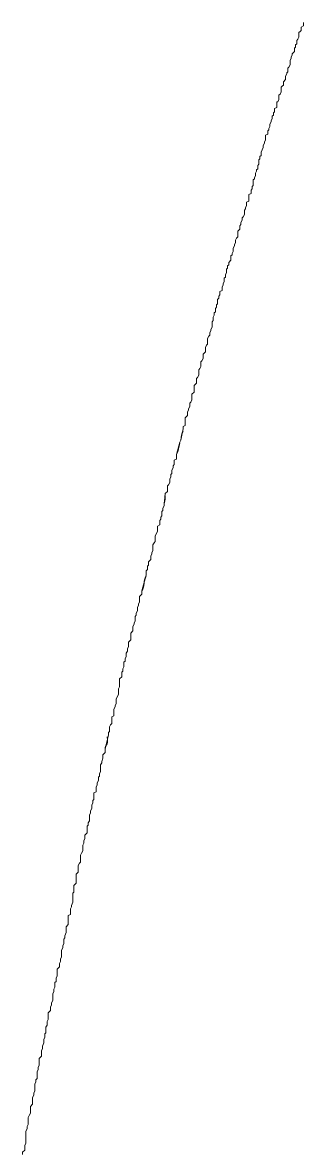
# Model space of a CAD drawing. Header units: millimetres. Extents: x 5194 to 16594, y 329 to 7592.
# Drawn here: x 10750.97 to 10756.64, y 3971.68 to 3994.46 of the extents above; entities that cross this region are included whole.
import ezdxf

# ---------------------------------------------------------------- set-up
doc = ezdxf.new("R2010")
doc.units = ezdxf.units.MM
doc.header["$MEASUREMENT"] = 0
doc.layers.add('PDF_Geometry', color=7, linetype='Continuous', true_color=0x231f20)

msp = doc.modelspace()

# ---------------------------------------------------------------- linework, layer by layer
at = {"layer": 'PDF_Geometry', "color": 0, "lineweight": 9}
for p, q in [((10756.638, 3994.395), (10756.593, 3994.373)), ((10756.593, 3994.373), (10756.593, 3994.328)), ((10756.638, 3994.463), (10756.638, 3994.44)), ((10756.638, 3994.44), (10756.638, 3994.395)), ((10756.525, 3994.125), (10756.503, 3994.103)), ((10756.548, 3994.17), (10756.525, 3994.125)), ((10756.57, 3994.283), (10756.548, 3994.26)), ((10756.548, 3994.26), (10756.548, 3994.238)), ((10756.548, 3994.238), (10756.548, 3994.193)), ((10756.548, 3994.193), (10756.548, 3994.17)), ((10756.593, 3994.305), (10756.57, 3994.283)), ((10756.593, 3994.328), (10756.593, 3994.305)), ((10756.48, 3993.968), (10756.458, 3993.945)), ((10756.458, 3993.945), (10756.458, 3993.9)), ((10756.458, 3993.9), (10756.458, 3993.878)), ((10756.503, 3994.035), (10756.48, 3994.013)), ((10756.48, 3994.013), (10756.48, 3993.968)), ((10756.503, 3994.103), (10756.503, 3994.058)), ((10756.503, 3994.058), (10756.503, 3994.035)), ((10756.39, 3993.743), (10756.368, 3993.698)), ((10756.368, 3993.698), (10756.368, 3993.676)), ((10756.368, 3993.676), (10756.368, 3993.631)), ((10756.413, 3993.811), (10756.39, 3993.766)), ((10756.39, 3993.766), (10756.39, 3993.743)), ((10756.458, 3993.878), (10756.413, 3993.833)), ((10756.413, 3993.833), (10756.413, 3993.811)), ((10756.323, 3993.473), (10756.301, 3993.451)), ((10756.301, 3993.451), (10756.301, 3993.428)), ((10756.345, 3993.563), (10756.323, 3993.541)), ((10756.323, 3993.541), (10756.323, 3993.518)), ((10756.323, 3993.518), (10756.323, 3993.473)), ((10756.368, 3993.608), (10756.345, 3993.563)), ((10756.368, 3993.631), (10756.368, 3993.608)), ((10756.233, 3993.203), (10756.211, 3993.181)), ((10756.278, 3993.316), (10756.233, 3993.271)), ((10756.233, 3993.271), (10756.233, 3993.248)), ((10756.233, 3993.248), (10756.233, 3993.203)), ((10756.301, 3993.428), (10756.278, 3993.383)), ((10756.278, 3993.383), (10756.278, 3993.361)), ((10756.278, 3993.361), (10756.278, 3993.338)), ((10756.278, 3993.338), (10756.278, 3993.316)), ((10756.166, 3993.023), (10756.143, 3993.001)), ((10756.143, 3993.001), (10756.143, 3992.956)), ((10756.188, 3993.068), (10756.166, 3993.023)), ((10756.211, 3993.181), (10756.188, 3993.158)), ((10756.188, 3993.158), (10756.188, 3993.136)), ((10756.188, 3993.136), (10756.188, 3993.091)), ((10756.188, 3993.091), (10756.188, 3993.068)), ((10756.098, 3992.754), (10756.053, 3992.731)), ((10756.121, 3992.866), (10756.098, 3992.866)), ((10756.098, 3992.866), (10756.098, 3992.821)), ((10756.098, 3992.821), (10756.098, 3992.799)), ((10756.098, 3992.799), (10756.098, 3992.754)), ((10756.143, 3992.911), (10756.121, 3992.866)), ((10756.143, 3992.956), (10756.143, 3992.933)), ((10756.143, 3992.933), (10756.143, 3992.911)), ((10756.008, 3992.529), (10755.986, 3992.484)), ((10756.031, 3992.596), (10756.008, 3992.574)), ((10756.008, 3992.574), (10756.008, 3992.529)), ((10756.053, 3992.664), (10756.031, 3992.641)), ((10756.031, 3992.641), (10756.031, 3992.596)), ((10756.053, 3992.731), (10756.053, 3992.709)), ((10756.053, 3992.709), (10756.053, 3992.664)), ((10755.941, 3992.304), (10755.918, 3992.281)), ((10755.963, 3992.371), (10755.941, 3992.326)), ((10755.941, 3992.326), (10755.941, 3992.304)), ((10755.986, 3992.461), (10755.963, 3992.416)), ((10755.963, 3992.416), (10755.963, 3992.394)), ((10755.963, 3992.394), (10755.963, 3992.371)), ((10755.986, 3992.484), (10755.986, 3992.461)), ((10755.873, 3992.101), (10755.851, 3992.056)), ((10755.918, 3992.214), (10755.873, 3992.191)), ((10755.873, 3992.191), (10755.873, 3992.146)), ((10755.873, 3992.146), (10755.873, 3992.124)), ((10755.873, 3992.124), (10755.873, 3992.101)), ((10755.918, 3992.281), (10755.918, 3992.236)), ((10755.918, 3992.236), (10755.918, 3992.214)), ((10755.806, 3991.899), (10755.783, 3991.854)), ((10755.783, 3991.854), (10755.783, 3991.831)), ((10755.828, 3991.944), (10755.806, 3991.899)), ((10755.851, 3992.034), (10755.828, 3991.989)), ((10755.828, 3991.989), (10755.828, 3991.966)), ((10755.828, 3991.966), (10755.828, 3991.944)), ((10755.851, 3992.056), (10755.851, 3992.034)), ((10755.738, 3991.607), (10755.716, 3991.584)), ((10755.761, 3991.719), (10755.738, 3991.697)), ((10755.738, 3991.697), (10755.738, 3991.674)), ((10755.738, 3991.674), (10755.738, 3991.652)), ((10755.738, 3991.652), (10755.738, 3991.607)), ((10755.783, 3991.786), (10755.761, 3991.764)), ((10755.761, 3991.764), (10755.761, 3991.719)), ((10755.783, 3991.831), (10755.783, 3991.786)), ((10755.671, 3991.382), (10755.648, 3991.337)), ((10755.693, 3991.472), (10755.671, 3991.427)), ((10755.671, 3991.427), (10755.671, 3991.404)), ((10755.671, 3991.404), (10755.671, 3991.382)), ((10755.716, 3991.517), (10755.693, 3991.494)), ((10755.693, 3991.494), (10755.693, 3991.472)), ((10755.716, 3991.584), (10755.716, 3991.539)), ((10755.716, 3991.539), (10755.716, 3991.517)), ((10755.626, 3991.179), (10755.603, 3991.157)), ((10755.603, 3991.157), (10755.603, 3991.112)), ((10755.648, 3991.314), (10755.626, 3991.292)), ((10755.626, 3991.292), (10755.626, 3991.247)), ((10755.626, 3991.247), (10755.626, 3991.224)), ((10755.626, 3991.224), (10755.626, 3991.179)), ((10755.648, 3991.337), (10755.648, 3991.314)), ((10755.581, 3991.022), (10755.536, 3990.999)), ((10755.536, 3990.999), (10755.536, 3990.977)), ((10755.536, 3990.977), (10755.536, 3990.932)), ((10755.536, 3990.932), (10755.536, 3990.909)), ((10755.603, 3991.112), (10755.581, 3991.089)), ((10755.581, 3991.089), (10755.581, 3991.044)), ((10755.581, 3991.044), (10755.581, 3991.022)), ((10755.468, 3990.707), (10755.446, 3990.685)), ((10755.491, 3990.774), (10755.468, 3990.729)), ((10755.468, 3990.729), (10755.468, 3990.707)), ((10755.536, 3990.864), (10755.491, 3990.842)), ((10755.491, 3990.842), (10755.491, 3990.797)), ((10755.491, 3990.797), (10755.491, 3990.774)), ((10755.536, 3990.909), (10755.536, 3990.864)), ((10755.401, 3990.482), (10755.378, 3990.437)), ((10755.423, 3990.55), (10755.401, 3990.527)), ((10755.401, 3990.527), (10755.401, 3990.505)), ((10755.401, 3990.505), (10755.401, 3990.482)), ((10755.446, 3990.595), (10755.423, 3990.55)), ((10755.446, 3990.685), (10755.446, 3990.617)), ((10755.446, 3990.617), (10755.446, 3990.595)), ((10755.356, 3990.302), (10755.311, 3990.257)), ((10755.311, 3990.257), (10755.311, 3990.235)), ((10755.378, 3990.392), (10755.356, 3990.37)), ((10755.356, 3990.37), (10755.356, 3990.325)), ((10755.356, 3990.325), (10755.356, 3990.302)), ((10755.378, 3990.437), (10755.378, 3990.392)), ((10755.266, 3990.032), (10755.244, 3989.987)), ((10755.288, 3990.122), (10755.266, 3990.077)), ((10755.266, 3990.077), (10755.266, 3990.055)), ((10755.266, 3990.055), (10755.266, 3990.032)), ((10755.311, 3990.145), (10755.288, 3990.122)), ((10755.311, 3990.235), (10755.311, 3990.19)), ((10755.311, 3990.19), (10755.311, 3990.145)), ((10755.199, 3989.785), (10755.176, 3989.762)), ((10755.221, 3989.852), (10755.199, 3989.807)), ((10755.199, 3989.807), (10755.199, 3989.785)), ((10755.244, 3989.965), (10755.221, 3989.92)), ((10755.221, 3989.92), (10755.221, 3989.875)), ((10755.221, 3989.875), (10755.221, 3989.852)), ((10755.244, 3989.987), (10755.244, 3989.965)), ((10755.131, 3989.583), (10755.109, 3989.56)), ((10755.109, 3989.56), (10755.109, 3989.515)), ((10755.176, 3989.673), (10755.131, 3989.628)), ((10755.131, 3989.628), (10755.131, 3989.605)), ((10755.131, 3989.605), (10755.131, 3989.583)), ((10755.176, 3989.762), (10755.176, 3989.717)), ((10755.176, 3989.717), (10755.176, 3989.673)), ((10755.064, 3989.335), (10755.041, 3989.313)), ((10755.086, 3989.425), (10755.064, 3989.38)), ((10755.064, 3989.38), (10755.064, 3989.335)), ((10755.109, 3989.515), (10755.086, 3989.493)), ((10755.086, 3989.493), (10755.086, 3989.448)), ((10755.086, 3989.448), (10755.086, 3989.425)), ((10755.019, 3989.178), (10754.996, 3989.133)), ((10754.996, 3989.133), (10754.996, 3989.11)), ((10754.996, 3989.11), (10754.996, 3989.065)), ((10755.041, 3989.245), (10755.019, 3989.2)), ((10755.019, 3989.2), (10755.019, 3989.178)), ((10755.041, 3989.313), (10755.041, 3989.268)), ((10755.041, 3989.268), (10755.041, 3989.245)), ((10754.929, 3988.908), (10754.906, 3988.885)), ((10754.906, 3988.885), (10754.906, 3988.818)), ((10754.951, 3988.975), (10754.929, 3988.953)), ((10754.929, 3988.953), (10754.929, 3988.908)), ((10754.996, 3989.065), (10754.951, 3989.043)), ((10754.951, 3989.043), (10754.951, 3988.998)), ((10754.951, 3988.998), (10754.951, 3988.975)), ((10754.884, 3988.728), (10754.861, 3988.705)), ((10754.861, 3988.705), (10754.861, 3988.66)), ((10754.861, 3988.66), (10754.861, 3988.638)), ((10754.906, 3988.795), (10754.884, 3988.773)), ((10754.884, 3988.773), (10754.884, 3988.728)), ((10754.906, 3988.818), (10754.906, 3988.795)), ((10754.816, 3988.458), (10754.794, 3988.436)), ((10754.794, 3988.436), (10754.794, 3988.391)), ((10754.839, 3988.571), (10754.816, 3988.526)), ((10754.816, 3988.526), (10754.816, 3988.503)), ((10754.816, 3988.503), (10754.816, 3988.458)), ((10754.861, 3988.638), (10754.839, 3988.616)), ((10754.839, 3988.616), (10754.839, 3988.571)), ((10754.771, 3988.256), (10754.749, 3988.211)), ((10754.749, 3988.211), (10754.749, 3988.188)), ((10754.794, 3988.323), (10754.771, 3988.278)), ((10754.771, 3988.278), (10754.771, 3988.256)), ((10754.794, 3988.391), (10754.794, 3988.346)), ((10754.794, 3988.346), (10754.794, 3988.323)), ((10754.681, 3987.963), (10754.659, 3987.918)), ((10754.704, 3987.986), (10754.681, 3987.963)), ((10754.726, 3988.143), (10754.704, 3988.098)), ((10754.704, 3988.098), (10754.704, 3988.053)), ((10754.704, 3988.053), (10754.704, 3988.031)), ((10754.704, 3988.031), (10754.704, 3987.986)), ((10754.749, 3988.166), (10754.726, 3988.143)), ((10754.749, 3988.188), (10754.749, 3988.166)), ((10754.659, 3987.828), (10754.614, 3987.783)), ((10754.614, 3987.783), (10754.614, 3987.738)), ((10754.614, 3987.738), (10754.614, 3987.716)), ((10754.659, 3987.918), (10754.659, 3987.896)), ((10754.659, 3987.896), (10754.659, 3987.851)), ((10754.659, 3987.851), (10754.659, 3987.828)), ((10754.569, 3987.536), (10754.546, 3987.491)), ((10754.591, 3987.648), (10754.569, 3987.626)), ((10754.569, 3987.626), (10754.569, 3987.581)), ((10754.569, 3987.581), (10754.569, 3987.559)), ((10754.569, 3987.559), (10754.569, 3987.536)), ((10754.614, 3987.693), (10754.591, 3987.648)), ((10754.614, 3987.716), (10754.614, 3987.693)), ((10754.501, 3987.311), (10754.479, 3987.289)), ((10754.479, 3987.289), (10754.479, 3987.244)), ((10754.524, 3987.356), (10754.501, 3987.311)), ((10754.546, 3987.491), (10754.524, 3987.469)), ((10754.524, 3987.469), (10754.524, 3987.401)), ((10754.524, 3987.401), (10754.524, 3987.379)), ((10754.524, 3987.379), (10754.524, 3987.356)), ((10754.479, 3987.199), (10754.434, 3987.154)), ((10754.434, 3987.154), (10754.434, 3987.109)), ((10754.434, 3987.109), (10754.434, 3987.086)), ((10754.434, 3987.086), (10754.434, 3987.041)), ((10754.479, 3987.244), (10754.479, 3987.221)), ((10754.479, 3987.221), (10754.479, 3987.199)), ((10754.389, 3986.861), (10754.366, 3986.816)), ((10754.434, 3987.019), (10754.389, 3986.974)), ((10754.389, 3986.974), (10754.389, 3986.929)), ((10754.389, 3986.929), (10754.389, 3986.906)), ((10754.389, 3986.906), (10754.389, 3986.861)), ((10754.434, 3987.041), (10754.434, 3987.019)), ((10754.321, 3986.659), (10754.299, 3986.614)), ((10754.299, 3986.614), (10754.299, 3986.569)), ((10754.344, 3986.726), (10754.321, 3986.681)), ((10754.321, 3986.681), (10754.321, 3986.659)), ((10754.366, 3986.816), (10754.344, 3986.794)), ((10754.344, 3986.794), (10754.344, 3986.771)), ((10754.344, 3986.771), (10754.344, 3986.726)), ((10754.299, 3986.546), (10754.254, 3986.502)), ((10754.254, 3986.502), (10754.254, 3986.457)), ((10754.254, 3986.457), (10754.254, 3986.434)), ((10754.254, 3986.434), (10754.254, 3986.389)), ((10754.254, 3986.389), (10754.254, 3986.344)), ((10754.299, 3986.569), (10754.299, 3986.546)), ((10754.209, 3986.277), (10754.164, 3986.052)), ((10754.254, 3986.344), (10754.209, 3986.322)), ((10754.209, 3986.322), (10754.209, 3986.277)), ((10754.142, 3986.007), (10754.074, 3985.759)), ((10754.164, 3986.052), (10754.142, 3986.007)), ((10754.074, 3985.759), (10754.074, 3985.714)), ((10754.074, 3985.714), (10754.074, 3985.669)), ((10754.007, 3985.49), (10753.984, 3985.445)), ((10754.029, 3985.557), (10754.007, 3985.534)), ((10754.007, 3985.534), (10754.007, 3985.49)), ((10754.074, 3985.669), (10754.029, 3985.647)), ((10754.029, 3985.647), (10754.029, 3985.602)), ((10754.029, 3985.602), (10754.029, 3985.557)), ((10753.962, 3985.31), (10753.939, 3985.265)), ((10753.939, 3985.265), (10753.939, 3985.242)), ((10753.939, 3985.242), (10753.939, 3985.197)), ((10753.984, 3985.377), (10753.962, 3985.355)), ((10753.962, 3985.355), (10753.962, 3985.31)), ((10753.984, 3985.445), (10753.984, 3985.422)), ((10753.984, 3985.422), (10753.984, 3985.377)), ((10753.894, 3985.017), (10753.849, 3984.972)), ((10753.917, 3985.152), (10753.894, 3985.13)), ((10753.894, 3985.13), (10753.894, 3985.085)), ((10753.894, 3985.085), (10753.894, 3985.062)), ((10753.894, 3985.062), (10753.894, 3985.017)), ((10753.939, 3985.197), (10753.917, 3985.152)), ((10753.849, 3984.972), (10753.827, 3984.747)), ((10753.804, 3984.635), (10753.782, 3984.612)), ((10753.782, 3984.612), (10753.782, 3984.567)), ((10753.782, 3984.567), (10753.782, 3984.522)), ((10753.827, 3984.725), (10753.804, 3984.68)), ((10753.804, 3984.68), (10753.804, 3984.635)), ((10753.827, 3984.747), (10753.827, 3984.725)), ((10753.737, 3984.343), (10753.692, 3984.32)), ((10753.692, 3984.32), (10753.692, 3984.253)), ((10753.759, 3984.455), (10753.737, 3984.433)), ((10753.737, 3984.433), (10753.737, 3984.388)), ((10753.737, 3984.388), (10753.737, 3984.343)), ((10753.782, 3984.522), (10753.759, 3984.5)), ((10753.759, 3984.5), (10753.759, 3984.455)), ((10753.669, 3984.163), (10753.647, 3984.118)), ((10753.647, 3984.118), (10753.647, 3984.073)), ((10753.692, 3984.208), (10753.669, 3984.163)), ((10753.692, 3984.253), (10753.692, 3984.23)), ((10753.692, 3984.23), (10753.692, 3984.208)), ((10753.624, 3983.983), (10753.602, 3983.938)), ((10753.602, 3983.938), (10753.602, 3983.893)), ((10753.602, 3983.893), (10753.602, 3983.87)), ((10753.602, 3983.87), (10753.602, 3983.825)), ((10753.647, 3984.005), (10753.624, 3983.983)), ((10753.647, 3984.073), (10753.647, 3984.05)), ((10753.647, 3984.05), (10753.647, 3984.005)), ((10753.557, 3983.645), (10753.512, 3983.6)), ((10753.579, 3983.758), (10753.557, 3983.713)), ((10753.557, 3983.713), (10753.557, 3983.668)), ((10753.557, 3983.668), (10753.557, 3983.645)), ((10753.602, 3983.825), (10753.579, 3983.78)), ((10753.579, 3983.78), (10753.579, 3983.758)), ((10753.489, 3983.443), (10753.467, 3983.42)), ((10753.467, 3983.42), (10753.467, 3983.398)), ((10753.512, 3983.533), (10753.489, 3983.51)), ((10753.489, 3983.51), (10753.489, 3983.443)), ((10753.512, 3983.6), (10753.512, 3983.555)), ((10753.512, 3983.555), (10753.512, 3983.533)), ((10753.467, 3983.331), (10753.377, 3983.016)), ((10753.467, 3983.398), (10753.467, 3983.331)), ((10753.377, 3983.016), (10753.377, 3982.971)), ((10753.377, 3982.971), (10753.377, 3982.948)), ((10753.309, 3982.723), (10753.287, 3982.678)), ((10753.332, 3982.791), (10753.309, 3982.746)), ((10753.309, 3982.746), (10753.309, 3982.723)), ((10753.377, 3982.948), (10753.332, 3982.903)), ((10753.332, 3982.903), (10753.332, 3982.858)), ((10753.332, 3982.858), (10753.332, 3982.836)), ((10753.332, 3982.836), (10753.332, 3982.791)), ((10753.264, 3982.521), (10753.242, 3982.498)), ((10753.242, 3982.498), (10753.242, 3982.453)), ((10753.287, 3982.611), (10753.264, 3982.566)), ((10753.264, 3982.566), (10753.264, 3982.521)), ((10753.287, 3982.678), (10753.287, 3982.633)), ((10753.287, 3982.633), (10753.287, 3982.611)), ((10753.219, 3982.341), (10753.197, 3982.296)), ((10753.197, 3982.296), (10753.197, 3982.251)), ((10753.242, 3982.408), (10753.219, 3982.364)), ((10753.219, 3982.364), (10753.219, 3982.341)), ((10753.242, 3982.453), (10753.242, 3982.408)), ((10753.197, 3982.206), (10753.152, 3982.161)), ((10753.152, 3982.161), (10753.152, 3982.116)), ((10753.152, 3982.116), (10753.152, 3982.094)), ((10753.152, 3982.094), (10753.152, 3982.049)), ((10753.152, 3982.049), (10753.152, 3982.026)), ((10753.197, 3982.251), (10753.197, 3982.206)), ((10753.107, 3981.891), (10753.085, 3981.846)), ((10753.085, 3981.846), (10753.085, 3981.801)), ((10753.152, 3982.026), (10753.107, 3981.981)), ((10753.107, 3981.981), (10753.107, 3981.936)), ((10753.107, 3981.936), (10753.107, 3981.891)), ((10753.04, 3981.599), (10753.017, 3981.576)), ((10753.062, 3981.689), (10753.04, 3981.644)), ((10753.04, 3981.644), (10753.04, 3981.599)), ((10753.085, 3981.801), (10753.062, 3981.756)), ((10753.062, 3981.756), (10753.062, 3981.734)), ((10753.062, 3981.734), (10753.062, 3981.689)), ((10752.995, 3981.396), (10752.972, 3981.374)), ((10752.972, 3981.374), (10752.972, 3981.307)), ((10753.017, 3981.486), (10752.995, 3981.441)), ((10752.995, 3981.441), (10752.995, 3981.396)), ((10753.017, 3981.576), (10753.017, 3981.531)), ((10753.017, 3981.531), (10753.017, 3981.486)), ((10752.972, 3981.284), (10752.927, 3981.239)), ((10752.927, 3981.239), (10752.927, 3981.194)), ((10752.927, 3981.194), (10752.927, 3981.172)), ((10752.927, 3981.172), (10752.927, 3981.104)), ((10752.972, 3981.307), (10752.972, 3981.284)), ((10752.905, 3980.924), (10752.882, 3980.879)), ((10752.927, 3981.082), (10752.905, 3981.037)), ((10752.905, 3981.037), (10752.905, 3980.992)), ((10752.905, 3980.992), (10752.905, 3980.947)), ((10752.905, 3980.947), (10752.905, 3980.924)), ((10752.927, 3981.104), (10752.927, 3981.082)), ((10752.837, 3980.677), (10752.815, 3980.632)), ((10752.86, 3980.744), (10752.837, 3980.699)), ((10752.837, 3980.699), (10752.837, 3980.677)), ((10752.882, 3980.879), (10752.86, 3980.834)), ((10752.86, 3980.834), (10752.86, 3980.789)), ((10752.86, 3980.789), (10752.86, 3980.744)), ((10752.815, 3980.497), (10752.77, 3980.474)), ((10752.77, 3980.474), (10752.77, 3980.429)), ((10752.815, 3980.632), (10752.815, 3980.609)), ((10752.815, 3980.609), (10752.815, 3980.564)), ((10752.815, 3980.564), (10752.815, 3980.497)), ((10752.747, 3980.317), (10752.725, 3980.272)), ((10752.725, 3980.272), (10752.725, 3980.227)), ((10752.725, 3980.227), (10752.725, 3980.182)), ((10752.77, 3980.339), (10752.747, 3980.317)), ((10752.77, 3980.429), (10752.77, 3980.384)), ((10752.77, 3980.384), (10752.77, 3980.339)), ((10752.702, 3980.115), (10752.635, 3979.822)), ((10752.725, 3980.182), (10752.702, 3980.16)), ((10752.702, 3980.16), (10752.702, 3980.115)), ((10752.635, 3979.822), (10752.635, 3979.777)), ((10752.635, 3979.777), (10752.635, 3979.755)), ((10752.567, 3979.552), (10752.545, 3979.507)), ((10752.59, 3979.642), (10752.567, 3979.575)), ((10752.567, 3979.575), (10752.567, 3979.552)), ((10752.635, 3979.755), (10752.59, 3979.71)), ((10752.59, 3979.71), (10752.59, 3979.665)), ((10752.59, 3979.665), (10752.59, 3979.642)), ((10752.545, 3979.372), (10752.522, 3979.327)), ((10752.522, 3979.327), (10752.522, 3979.282)), ((10752.545, 3979.507), (10752.545, 3979.462)), ((10752.545, 3979.462), (10752.545, 3979.417)), ((10752.545, 3979.417), (10752.545, 3979.372)), ((10752.477, 3979.103), (10752.455, 3979.058)), ((10752.5, 3979.193), (10752.477, 3979.148)), ((10752.477, 3979.148), (10752.477, 3979.103)), ((10752.522, 3979.282), (10752.5, 3979.26)), ((10752.5, 3979.26), (10752.5, 3979.215)), ((10752.5, 3979.215), (10752.5, 3979.193)), ((10752.455, 3978.968), (10752.41, 3978.945)), ((10752.41, 3978.945), (10752.41, 3978.9)), ((10752.41, 3978.9), (10752.41, 3978.855)), ((10752.41, 3978.855), (10752.41, 3978.81)), ((10752.455, 3979.058), (10752.455, 3979.013)), ((10752.455, 3979.013), (10752.455, 3978.968)), ((10752.365, 3978.63), (10752.342, 3978.585)), ((10752.387, 3978.743), (10752.365, 3978.698)), ((10752.365, 3978.698), (10752.365, 3978.653)), ((10752.365, 3978.653), (10752.365, 3978.63)), ((10752.41, 3978.81), (10752.387, 3978.788)), ((10752.387, 3978.788), (10752.387, 3978.743)), ((10752.342, 3978.54), (10752.32, 3978.495)), ((10752.32, 3978.495), (10752.32, 3978.473)), ((10752.32, 3978.473), (10752.32, 3978.405)), ((10752.32, 3978.405), (10752.32, 3978.383)), ((10752.342, 3978.585), (10752.342, 3978.54)), ((10752.297, 3978.293), (10752.275, 3978.27)), ((10752.275, 3978.27), (10752.275, 3978.225)), ((10752.275, 3978.225), (10752.275, 3978.181)), ((10752.275, 3978.181), (10752.275, 3978.136)), ((10752.32, 3978.383), (10752.297, 3978.338)), ((10752.297, 3978.338), (10752.297, 3978.293)), ((10752.23, 3978.023), (10752.207, 3977.978)), ((10752.207, 3977.978), (10752.207, 3977.933)), ((10752.275, 3978.136), (10752.23, 3978.091)), ((10752.23, 3978.091), (10752.23, 3978.046)), ((10752.23, 3978.046), (10752.23, 3978.023)), ((10752.162, 3977.731), (10752.14, 3977.686)), ((10752.185, 3977.776), (10752.162, 3977.731)), ((10752.207, 3977.933), (10752.185, 3977.888)), ((10752.185, 3977.888), (10752.185, 3977.866)), ((10752.185, 3977.866), (10752.185, 3977.821)), ((10752.185, 3977.821), (10752.185, 3977.776)), ((10752.118, 3977.528), (10752.095, 3977.483)), ((10752.095, 3977.483), (10752.095, 3977.438)), ((10752.14, 3977.551), (10752.118, 3977.528)), ((10752.14, 3977.686), (10752.14, 3977.641)), ((10752.14, 3977.641), (10752.14, 3977.596)), ((10752.14, 3977.596), (10752.14, 3977.551)), ((10752.095, 3977.348), (10752.05, 3977.303)), ((10752.05, 3977.303), (10752.05, 3977.258)), ((10752.05, 3977.258), (10752.05, 3977.236)), ((10752.095, 3977.438), (10752.095, 3977.393)), ((10752.095, 3977.393), (10752.095, 3977.348)), ((10752.05, 3977.124), (10752.005, 3977.079)), ((10752.005, 3977.079), (10752.005, 3977.056)), ((10752.005, 3977.056), (10752.005, 3976.989)), ((10752.05, 3977.236), (10752.05, 3977.168)), ((10752.05, 3977.168), (10752.05, 3977.124)), ((10752.005, 3976.944), (10751.983, 3976.921)), ((10751.983, 3976.921), (10751.983, 3976.876)), ((10751.983, 3976.876), (10751.983, 3976.831)), ((10751.983, 3976.831), (10751.983, 3976.786)), ((10752.005, 3976.989), (10752.005, 3976.944)), ((10751.96, 3976.651), (10751.938, 3976.606)), ((10751.938, 3976.606), (10751.938, 3976.561)), ((10751.983, 3976.741), (10751.96, 3976.674)), ((10751.96, 3976.674), (10751.96, 3976.651)), ((10751.983, 3976.786), (10751.983, 3976.741)), ((10751.938, 3976.494), (10751.893, 3976.471)), ((10751.893, 3976.471), (10751.893, 3976.426)), ((10751.893, 3976.426), (10751.893, 3976.381)), ((10751.893, 3976.381), (10751.893, 3976.336)), ((10751.938, 3976.561), (10751.938, 3976.494)), ((10751.848, 3976.134), (10751.825, 3976.067)), ((10751.893, 3976.291), (10751.848, 3976.246)), ((10751.848, 3976.246), (10751.848, 3976.201)), ((10751.848, 3976.201), (10751.848, 3976.156)), ((10751.848, 3976.156), (10751.848, 3976.134)), ((10751.893, 3976.336), (10751.893, 3976.291)), ((10751.803, 3975.909), (10751.78, 3975.864)), ((10751.825, 3976.022), (10751.803, 3975.999)), ((10751.803, 3975.999), (10751.803, 3975.954)), ((10751.803, 3975.954), (10751.803, 3975.909)), ((10751.825, 3976.067), (10751.825, 3976.022)), ((10751.78, 3975.819), (10751.758, 3975.774)), ((10751.758, 3975.774), (10751.758, 3975.729)), ((10751.758, 3975.729), (10751.758, 3975.684)), ((10751.758, 3975.684), (10751.758, 3975.639)), ((10751.78, 3975.864), (10751.78, 3975.819)), ((10751.713, 3975.437), (10751.668, 3975.392)), ((10751.735, 3975.549), (10751.713, 3975.504)), ((10751.713, 3975.504), (10751.713, 3975.459)), ((10751.713, 3975.459), (10751.713, 3975.437)), ((10751.758, 3975.639), (10751.735, 3975.594)), ((10751.735, 3975.594), (10751.735, 3975.549)), ((10751.668, 3975.257), (10751.645, 3975.212)), ((10751.645, 3975.212), (10751.645, 3975.144)), ((10751.668, 3975.392), (10751.668, 3975.324)), ((10751.668, 3975.324), (10751.668, 3975.279)), ((10751.668, 3975.279), (10751.668, 3975.257)), ((10751.623, 3975.032), (10751.6, 3974.987)), ((10751.6, 3974.987), (10751.6, 3974.942)), ((10751.645, 3975.144), (10751.623, 3975.122)), ((10751.623, 3975.122), (10751.623, 3975.077)), ((10751.623, 3975.077), (10751.623, 3975.032)), ((10751.578, 3974.762), (10751.555, 3974.717)), ((10751.6, 3974.942), (10751.578, 3974.897)), ((10751.578, 3974.897), (10751.578, 3974.852)), ((10751.578, 3974.852), (10751.578, 3974.807)), ((10751.578, 3974.807), (10751.578, 3974.762)), ((10751.533, 3974.56), (10751.488, 3974.515)), ((10751.555, 3974.672), (10751.533, 3974.627)), ((10751.533, 3974.627), (10751.533, 3974.582)), ((10751.533, 3974.582), (10751.533, 3974.56)), ((10751.555, 3974.717), (10751.555, 3974.672)), ((10751.488, 3974.38), (10751.465, 3974.335)), ((10751.465, 3974.335), (10751.465, 3974.267)), ((10751.488, 3974.515), (10751.488, 3974.447)), ((10751.488, 3974.447), (10751.488, 3974.402)), ((10751.488, 3974.402), (10751.488, 3974.38)), ((10751.443, 3974.11), (10751.42, 3974.087)), ((10751.42, 3974.087), (10751.42, 3974.02)), ((10751.465, 3974.267), (10751.443, 3974.222)), ((10751.443, 3974.222), (10751.443, 3974.2)), ((10751.443, 3974.2), (10751.443, 3974.155)), ((10751.443, 3974.155), (10751.443, 3974.11)), ((10751.398, 3973.908), (10751.375, 3973.84)), ((10751.375, 3973.84), (10751.375, 3973.795)), ((10751.42, 3974.02), (10751.398, 3973.975)), ((10751.398, 3973.975), (10751.398, 3973.93)), ((10751.398, 3973.93), (10751.398, 3973.908)), ((10751.353, 3973.638), (10751.308, 3973.593)), ((10751.375, 3973.795), (10751.353, 3973.75)), ((10751.353, 3973.75), (10751.353, 3973.728)), ((10751.353, 3973.728), (10751.353, 3973.66)), ((10751.353, 3973.66), (10751.353, 3973.638)), ((10751.308, 3973.458), (10751.285, 3973.413)), ((10751.285, 3973.413), (10751.285, 3973.368)), ((10751.308, 3973.593), (10751.308, 3973.548)), ((10751.308, 3973.548), (10751.308, 3973.503)), ((10751.308, 3973.503), (10751.308, 3973.458)), ((10751.263, 3973.188), (10751.24, 3973.165)), ((10751.24, 3973.165), (10751.24, 3973.12)), ((10751.285, 3973.368), (10751.263, 3973.323)), ((10751.263, 3973.323), (10751.263, 3973.278)), ((10751.263, 3973.278), (10751.263, 3973.233)), ((10751.263, 3973.233), (10751.263, 3973.188)), ((10751.218, 3972.941), (10751.195, 3972.896)), ((10751.24, 3973.12), (10751.218, 3973.075)), ((10751.218, 3973.075), (10751.218, 3973.03)), ((10751.218, 3973.03), (10751.218, 3972.985)), ((10751.218, 3972.985), (10751.218, 3972.941)), ((10751.195, 3972.851), (10751.173, 3972.806)), ((10751.173, 3972.806), (10751.173, 3972.761)), ((10751.173, 3972.761), (10751.173, 3972.716)), ((10751.173, 3972.716), (10751.173, 3972.671)), ((10751.195, 3972.896), (10751.195, 3972.851)), ((10751.128, 3972.491), (10751.105, 3972.446)), ((10751.173, 3972.671), (10751.128, 3972.626)), ((10751.128, 3972.626), (10751.128, 3972.581)), ((10751.128, 3972.581), (10751.128, 3972.536)), ((10751.128, 3972.536), (10751.128, 3972.491)), ((10751.083, 3972.266), (10751.061, 3972.221)), ((10751.105, 3972.446), (10751.083, 3972.401)), ((10751.083, 3972.401), (10751.083, 3972.356)), ((10751.083, 3972.356), (10751.083, 3972.311)), ((10751.083, 3972.311), (10751.083, 3972.266)), ((10751.061, 3972.176), (10751.038, 3972.131)), ((10751.038, 3972.131), (10751.038, 3972.086)), ((10751.038, 3972.086), (10751.038, 3972.041)), ((10751.038, 3972.041), (10751.038, 3971.996)), ((10751.061, 3972.221), (10751.061, 3972.176)), ((10751.038, 3971.884), (10751.016, 3971.839)), ((10751.016, 3971.839), (10751.016, 3971.794)), ((10751.016, 3971.794), (10751.016, 3971.749)), ((10751.038, 3971.996), (10751.038, 3971.928)), ((10751.038, 3971.928), (10751.038, 3971.884)), ((10751.016, 3971.749), (10750.971, 3971.704)), ((10750.971, 3971.704), (10750.971, 3971.659))]:
    msp.add_line(p, q, dxfattribs=at)
for points in [[(10754.209, 3986.232), (10754.187, 3986.187), (10754.164, 3986.119), (10754.164, 3986.052)], [(10754.142, 3985.984), (10754.119, 3985.917), (10754.119, 3985.827), (10754.074, 3985.759)], [(10753.849, 3984.927), (10753.849, 3984.77), (10753.827, 3984.86), (10753.827, 3984.747)], [(10753.467, 3983.308), (10753.399, 3983.218), (10753.444, 3983.106), (10753.377, 3983.016)], [(10752.68, 3980.07), (10752.702, 3979.867), (10752.635, 3979.935), (10752.635, 3979.822)]]:
    msp.add_open_spline(points, degree=3, dxfattribs=at)

doc.saveas('drawing.dxf')
